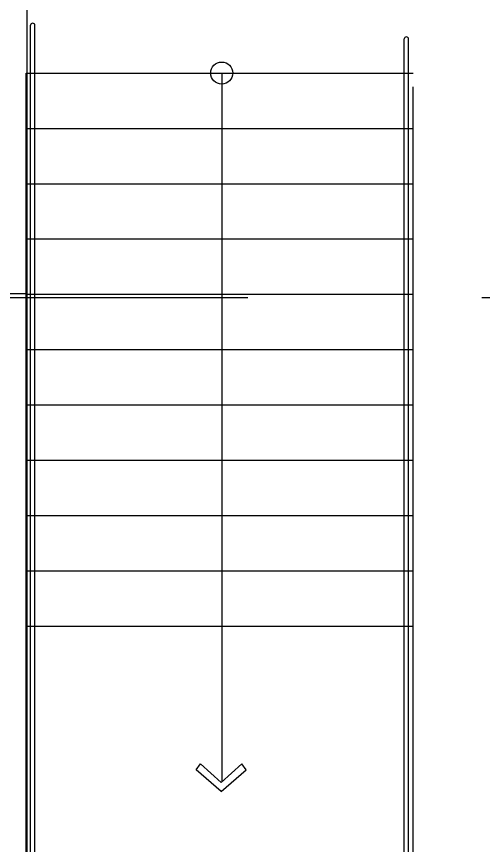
# Model space of a CAD drawing. Header units: millimetres. Extents: x 2148 to 2681, y 758 to 986.
# Drawn here: x 2349.16 to 2350.427, y 963.504 to 965.753 of the extents above; entities that cross this region are included whole.
import ezdxf

# ---------------------------------------------------------------- set-up
doc = ezdxf.new("R2010")
doc.units = ezdxf.units.MM
doc.linetypes.add('CENTER2', pattern=[28.575, 19.05, -3.175, 3.175, -3.175])
for name, color, linetype in [('DR', 7, 'Continuous'), ('ELAYOUT', 4, 'Continuous'), ('FIXTURE', 1, 'Continuous'), ('HATCH', 8, 'Continuous'), ('S_GRID LINES', 252, 'Continuous')]:
    doc.layers.add(name, color=color, linetype=linetype)

msp = doc.modelspace()

# ---------------------------------------------------------------- linework, layer by layer
at = {"layer": 'DR', "ltscale": 10}
for p, q in [((2349.1980611, 962.5705286), (2349.1980611, 965.7299122)), ((2349.2100611, 962.5654846), (2349.2100611, 965.7299122)), ((2350.2120611, 962.1828985), (2350.2120611, 965.6925309)), ((2350.2240611, 962.1784449), (2350.2240611, 965.6925309)), ((2349.1860611, 962.5755726), (2349.1860611, 965.599531)), ((2349.1860611, 965.599531), (2350.2360611, 965.599531)), ((2349.1980611, 962.5705286), (2349.1980611, 965.599531)), ((2349.2100611, 962.5654846), (2349.2100611, 965.599531)), ((2350.2360611, 962.1739913), (2350.2360611, 965.5621497)), ((2349.1860611, 965.449531), (2350.2360611, 965.449531)), ((2349.1860611, 965.299531), (2350.2360611, 965.299531)), ((2349.1860611, 965.149531), (2350.2360611, 965.149531)), ((2349.1860611, 964.999531), (2350.2360611, 964.999531)), ((2349.1860611, 964.849531), (2350.2360611, 964.849531)), ((2349.1860611, 964.699531), (2350.2360611, 964.699531)), ((2349.1860611, 964.549531), (2350.2360611, 964.549531)), ((2349.1860611, 964.399531), (2350.2360611, 964.399531)), ((2349.1860611, 964.249531), (2350.2360611, 964.249531)), ((2349.1860611, 964.099531), (2350.2360611, 964.099531))]:
    msp.add_line(p, q, dxfattribs=at)
for centre, radius, start, end in [((2348.5575239, 964.1882795, 0), 3.3855093, 295.4626527, 60.27745), ((2349.2040611, 965.7287692), 0.0061079, 10.7860114, 169.2139886), ((2350.2180611, 965.6913878), 0.0061079, 10.7860114, 169.2139886)]:
    msp.add_arc(centre, radius, start, end, dxfattribs=at)
at = {"layer": 'ELAYOUT', "ltscale": 10}
for p, q in [((2349.1886629, 965.0008259, 0), (2348.6117201, 965.0008259, 0)), ((2349.1886629, 964.4354981, 0), (2349.1886629, 965.0008259, 0)), ((2349.1886629, 961.4150784, 0), (2349.1886629, 964.4354981, 0))]:
    msp.add_line(p, q, dxfattribs=at)
at = {"layer": 'FIXTURE', "linetype": 'ByBlock', "ltscale": 0.5, "elevation": 0}
msp.add_lwpolyline([(2349.1886629, 964.9898324), (2349.1886629, 964.9898324), (2349.1886629, 977.4291192)], dxfattribs=at)
at = {"layer": 'HATCH', "linetype": 'ByBlock', "ltscale": 0.5}
msp.add_line((2349.7169003, 965.599531, 0), (2349.7169003, 963.6767182, 0), dxfattribs=at)
at = {"layer": 'HATCH', "color": 7, "linetype": 'ByBlock', "ltscale": 0.5, "elevation": 0}
for points in [[(2349.7154283, 963.6503953), (2349.6473248, 963.7098432), (2349.6596594, 963.7260557), (2349.7154283, 963.6753807)], [(2349.7154283, 963.6503953), (2349.7835318, 963.7098432), (2349.7711973, 963.7260557), (2349.7154283, 963.6753807)]]:
    msp.add_lwpolyline(points, dxfattribs=at)
at = {"layer": 'HATCH', "color": 7, "linetype": 'ByBlock', "ltscale": 0.5}
msp.add_circle((2349.7169003, 965.599531, 0), 0.0298445, dxfattribs=at)
at = {"layer": 'S_GRID LINES', "linetype": 'CENTER2', "ltscale": 0.2}
msp.add_line((2355.5030932, 964.9898693, 0), (2290.9518229, 964.9898693, 0), dxfattribs=at)

doc.saveas('drawing.dxf')
